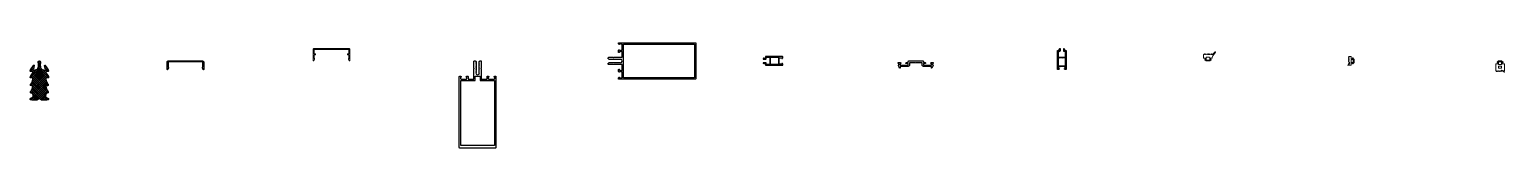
# Model space of a CAD drawing. Header units: metres. Extents: x -14 to 2006, y -120 to 25.
import ezdxf

# ---------------------------------------------------------------- set-up
doc = ezdxf.new("R2010")
doc.units = ezdxf.units.M
doc.layers.add('al', color=7, linetype='Continuous', lineweight=5, plot=False)
doc.layers.add('Уплотнители', color=93, linetype='Continuous', lineweight=0)
doc.layers.add('ФВ-2', color=7, linetype='Continuous')
doc.styles.add('ipe_an', font='isocpeur.ttf')

# ---------------------------------------------------------------- blocks, each defined once
blk = doc.blocks.new('8')
at = {"layer": 'Уплотнители'}
for points in [[(4.6, -0.5), (4.4, -0.4), (4.2, -0.3), (4.1, -0.1), (3.9, 0.6), (3.7, 1.5), (3.7, 2.3), (3.7, 5.7), (5, 7.6), (3.7, 9.5), (3.7, 12.9), (3.7, 13.7), (3.9, 14.6), (4.1, 15.3), (4.2, 15.5), (4.4, 15.6), (4.6, 15.7), (4.8, 15.7), (5, 15.6), (5.1, 15.5), (5.3, 15.4), (5.4, 15.2), (5.7, 14.6), (5.9, 14), (6, 13.7), (6.1, 13.5), (6.3, 13.4), (6.5, 13.2), (6.7, 13.2), (6.9, 13.1), (7.4, 13.1)], [(5.4, 15.2), (5.4, 15.2)], [(5.9, 14), (5.9, 13.9)], [(9.9, 14.8), (9.9, 14.8), (9.9, 14.7), (9.9, 14.5), (9.8, 14.3), (9.7, 14.1), (9.4, 13.8)], [(9.9, 14.7), (9.9, 14.7)], [(10.8, 15.4), (11, 15.4), (11.6, 14.9), (12.3, 14.6), (12.9, 14.2), (13.7, 14), (14.4, 13.7), (15.1, 13.5), (15.3, 13.5)], [(16, 14.7), (16, 14.5), (16.1, 14.3)], [(17, 15.5), (17.1, 15.4), (17.7, 14.9)], [(21.6, 13.5), (22.3, 13.4), (22.5, 13.4)], [(22.8, 14.8), (22.9, 14.6), (23, 14.4)], [(24.1, 15.6), (27.7, 13.2), (27.9, 13.2)], [(27.7, 13.2), (27.7, 13.2)], [(28.5, 15.2), (28.5, 15), (28.5, 14), (28.5, 13.8)], [(28.5, 15), (28.5, 15)], [(28.5, 14), (28.5, 13.9)], [(33.7, 12.8), (33.6, 12.9), (29.7, 15.5)], [(3.7, 3.1), (3.7, 3.1)], [(5.4, 0), (5.7, 0.6), (5.9, 1.2), (6, 1.5), (6.1, 1.7), (6.3, 1.8), (6.5, 2), (6.7, 2), (6.9, 2.1), (7.4, 2.1)], [(9.9, 0.4), (9.9, 0.4), (9.9, 0.5), (9.9, 0.7), (9.8, 0.9), (9.7, 1.1), (9.4, 1.4)], [(9.9, 0.5), (9.9, 0.5)], [(10.8, -0.2), (11, -0.2), (11.6, 0.3), (12.3, 0.6), (12.9, 1), (13.7, 1.2), (14.4, 1.5), (15.1, 1.7)], [(16, 0.7), (16, 0.7), (16, 0.5)], [(17.7, 0.3), (17.1, -0.2), (17, -0.3)], [(22.5, 1.8), (22.3, 1.8), (21.6, 1.7)], [(22.8, 0.4), (22.9, 0.6), (23, 0.8)], [(24.1, -0.4), (27.7, 2), (27.9, 2)], [(28.5, 0), (28.5, 0.2), (28.5, 1.2), (28.5, 1.4)], [(28.5, 1.2), (28.5, 1.2)], [(28.5, 0.2), (28.5, 0.2)], [(29.6, 3.3), (29.6, 3.2)], [(29.7, -0.3), (33.6, 2.3), (33.7, 2.4)], [(29.9, 4.3), (29.9, 4.3)], [(30.2, 5.3), (30.2, 5.3)], [(37.5, 7.4), (37.4, 7.6), (37.5, 7.8)], [(37.4, 7.6), (37.4, 7.6)]]:
    blk.add_lwpolyline(points, dxfattribs=at)
for points in [[(36.7, 8.8), (36.4, 8.9), (36.2, 8.8), (35.5, 8.7, -0.091156), (31.9, 8.9), (31.2, 9.1), (31, 9.2), (30.7, 9.3), (30.5, 9.5), (30.3, 9.7), (30.2, 9.9), (30.1, 10.4), (29.9, 10.9), (29.6, 11.9), (29.6, 12.1), (29.6, 12.2), (29.7, 12.3), (29.8, 12.4), (30, 12.4), (30.8, 12.3), (31.5, 12.2), (32.3, 12), (33, 11.7), (33.2, 11.7), (33.4, 11.7)], [(33.4, 3.5), (33.2, 3.5), (33, 3.5), (32.3, 3.2), (31.5, 3), (30.8, 2.9), (30, 2.8), (29.8, 2.8), (29.7, 2.9), (29.6, 3), (29.6, 3.1), (29.6, 3.3), (29.9, 4.3), (30.1, 4.8), (30.2, 5.3), (30.3, 5.5), (30.5, 5.7), (30.7, 5.9), (31, 6), (31.2, 6.1), (31.9, 6.3, -0.091156), (35.5, 6.5), (36.2, 6.4), (36.4, 6.3), (36.7, 6.4)]]:
    blk.add_lwpolyline(points, format="xyb", dxfattribs=at)
blk.add_arc((15.4, 1), 0.725, 331.9967, 113.1643, dxfattribs=at)
for points in [[(7.4, 13.1), (8.1, 13.1), (8.8, 13.3), (9.4, 13.8)], [(10.8, 15.4), (10.4, 15.7), (9.8, 15.3), (9.9, 14.8)], [(15.3, 13.5), (15.8, 13.4), (16.2, 13.9), (16.1, 14.3)], [(17, 15.5), (16.4, 15.8), (15.9, 15.3), (16, 14.7)], [(17.7, 14.9), (19, 14.1), (20.2, 13.7), (21.6, 13.5)], [(22.5, 13.4), (23, 13.5), (23.2, 14), (23, 14.4)], [(24.1, 15.6), (23.5, 16), (22.6, 15.5), (22.8, 14.8)], [(27.9, 13.2), (28.2, 13.1), (28.5, 13.4), (28.5, 13.8)], [(29.7, 15.5), (29.2, 15.9), (28.6, 15.7), (28.5, 15.2)], [(33.4, 11.7), (33.8, 11.8), (34.1, 12.4), (33.7, 12.8)], [(9.4, 1.4), (8.8, 1.9), (8.1, 2.1), (7.4, 2.1)], [(9.9, 0.4), (9.8, -0.1), (10.4, -0.5), (10.8, -0.2)], [(16, 0.5), (15.9, -0.1), (16.4, -0.6), (17, -0.3)], [(21.6, 1.7), (20.2, 1.5), (18.9, 1), (17.7, 0.3)], [(23, 0.8), (23.2, 1.2), (23, 1.7), (22.5, 1.8)], [(22.8, 0.4), (22.6, -0.3), (23.5, -0.8), (24.1, -0.4)], [(28.5, 1.4), (28.5, 1.8), (28.2, 2.1), (27.9, 2)], [(28.5, 0), (28.6, -0.5), (29.3, -0.7), (29.7, -0.3)], [(33.7, 2.4), (34.1, 2.8), (33.8, 3.4), (33.4, 3.5)], [(37.5, 7.8), (37.5, 8.3), (37.1, 8.8), (36.7, 8.8)], [(36.7, 6.4), (37.1, 6.5), (37.5, 6.9), (37.5, 7.4)], [(4.6, -0.5), (4.9, -0.5), (5.2, -0.4), (5.4, 0)]]:
    blk.add_open_spline(points, degree=3, dxfattribs=at)
blk = doc.blocks.new('Adifoam 530.082')
at = {"lineweight": 5, "true_color": 0x991b1e}
h = blk.add_hatch(dxfattribs=at)
h.set_pattern_fill('NET', color=244, scale=16, angle=135, style=0)
h.set_pattern_definition([(135, (-3470.4375, -11405.6318), (-1.41421356, -1.41421356), []), (225, (-3470.4375, -11405.6318), (1.41421356, -1.41421356), [])])
h.paths.add_polyline_path([(-8.9, -49), (-8.9, -49.2), (-9, -49.6), (-9.2, -49.9), (-9.5, -50.1), (-9.8, -50.4), (-10.2, -50.5), (-11.2, -50.8), (-12.2, -51.2), (-12.5, -51.4), (-12.7, -51.6), (-12.8, -52), (-12.9, -52.3), (-12.9, -52.6), (-12.8, -52.9), (-12.6, -53.2), (-12.4, -53.4), (-11.1, -53.7), (-9.8, -53.9), (-8.5, -54), (-3, -54), (0, -51.9), (0, -49)])
edge = h.paths.add_edge_path()
edge.add_line((-10.6, -39.2), (-11.1, -40.3))
edge.add_line((-11.1, -40.3), (-11.8, -41.3))
edge.add_line((-11.8, -41.3), (-12.4, -42.3))
edge.add_line((-12.4, -42.3), (-12.6, -42.6))
edge.add_spline(control_points=[(-12.6, -42.6), (-12.9, -43.3), (-12.3, -44.2), (-11.5, -44)], knot_values=[0, 0, 0, 0, 1, 1, 1, 1], degree=3, periodic=0)
edge.add_line((-11.5, -44), (-11.4, -44))
edge.add_line((-11.4, -44), (-11.3, -44))
edge.add_line((-11.3, -44), (-11, -44.1))
edge.add_line((-11, -44.1), (-10.6, -44.2))
edge.add_line((-10.6, -44.2), (-10.3, -44.3))
edge.add_line((-10.3, -44.3), (-9.9, -44.8))
edge.add_spline(control_points=[(-9.9, -44.8), (-9.2, -45.7), (-8.8, -47), (-8.8, -48.1)], knot_values=[0, 0, 0, 0, 1, 1, 1, 1], degree=3, periodic=0)
edge.add_line((-8.8, -48.1), (-8.8, -48.8))
edge.add_line((-8.8, -48.8), (-8.9, -49))
edge.add_line((-8.9, -49), (0, -49))
edge.add_line((0, -49), (0, -39.2))
edge.add_line((0, -39.2), (-10.6, -39.2))
edge = h.paths.add_edge_path()
edge.add_line((-5.3, -12.1), (-6.9, -12.6))
edge.add_line((-6.9, -12.6), (-7.2, -12.6))
edge.add_line((-7.2, -12.6), (-7.4, -12.5))
edge.add_line((-7.4, -12.5), (-7.6, -12.4))
edge.add_line((-7.6, -12.4), (-7.7, -12.1))
edge.add_line((-7.7, -12.1), (-7.7, -11.9))
edge.add_line((-7.7, -11.9), (-7.6, -10.7))
edge.add_line((-7.6, -10.7), (-7.3, -9.4))
edge.add_line((-7.3, -9.4), (-7, -8.2))
edge.add_line((-7, -8.2), (-6.6, -7))
edge.add_line((-6.6, -7), (-6.5, -6.8))
edge.add_line((-6.5, -6.8), (-6.6, -6.5))
edge.add_spline(control_points=[(-6.6, -6.5), (-6.7, -5.8), (-7.7, -5.4), (-8.2, -5.9)], knot_values=[0, 0, 0, 0, 1, 1, 1, 1], degree=3, periodic=0)
edge.add_line((-8.2, -5.9), (-8.4, -6.1))
edge.add_line((-8.4, -6.1), (-12.6, -12.4))
edge.add_spline(control_points=[(-12.6, -12.4), (-13.3, -13.1), (-13, -14.1), (-12.1, -14.3)], knot_values=[0, 0, 0, 0, 1, 1, 1, 1], degree=3, periodic=0)
edge.add_line((-12.1, -14.3), (-11.8, -14.3))
edge.add_line((-11.8, -14.3), (-10.2, -14.2))
edge.add_line((-10.2, -14.2), (-9.9, -14.2))
edge.add_spline(control_points=[(-9.9, -14.2), (-9.3, -14.2), (-8.9, -14.8), (-8.9, -15.3)], knot_values=[0, 0, 0, 0, 1, 1, 1, 1], degree=3, periodic=0)
edge.add_line((-8.9, -15.3), (-9, -15.6))
edge.add_line((-9, -15.6), (-12.8, -21.4))
edge.add_spline(control_points=[(-12.8, -21.4), (-13.5, -22.4), (-12.6, -23.7), (-11.5, -23.4)], knot_values=[0, 0, 0, 0, 1, 1, 1, 1], degree=3, periodic=0)
edge.add_line((-11.5, -23.4), (-11.2, -23.3))
edge.add_line((-11.2, -23.3), (-10.9, -23.1))
edge.add_spline(control_points=[(-10.9, -23.1), (-10.3, -22.8), (-9.5, -23.1), (-9.3, -23.9)], knot_values=[0, 0, 0, 0, 1, 1, 1, 1], degree=3, periodic=0)
edge.add_line((-9.3, -23.9), (-9.3, -24.1))
edge.add_line((-9.3, -24.1), (-9.4, -25.3))
edge.add_spline(control_points=[(-9.4, -25.3), (-9.8, -27.6), (-10.5, -29.5), (-11.8, -31.5)], knot_values=[0, 0, 0, 0, 1, 1, 1, 1], degree=3, periodic=0)
edge.add_line((-11.8, -31.5), (-12.4, -32.5))
edge.add_line((-12.4, -32.5), (-12.6, -32.7))
edge.add_spline(control_points=[(-12.6, -32.7), (-13.1, -33.6), (-12.4, -34.5), (-11.4, -34.3)], knot_values=[0, 0, 0, 0, 1, 1, 1, 1], degree=3, periodic=0)
edge.add_line((-11.4, -34.3), (-11.1, -34.2))
edge.add_line((-11.1, -34.2), (-10.8, -34.1))
edge.add_spline(control_points=[(-10.8, -34.1), (-10, -33.9), (-9.3, -34.7), (-9.4, -35.4)], knot_values=[0, 0, 0, 0, 1, 1, 1, 1], degree=3, periodic=0)
edge.add_line((-9.4, -35.4), (-9.5, -35.7))
edge.add_line((-9.5, -35.7), (-9.8, -36.9))
edge.add_line((-9.8, -36.9), (-10.2, -38))
edge.add_line((-10.2, -38), (-10.6, -39.2))
edge.add_line((-10.6, -39.2), (10.6, -39.2))
edge.add_line((10.6, -39.2), (10.2, -38))
edge.add_line((10.2, -38), (9.8, -36.9))
edge.add_line((9.8, -36.9), (9.5, -35.7))
edge.add_arc((10.5, -35.3), 1.16, 61.9967, 203.1643, ccw=False)
edge.add_line((11.1, -34.2), (11.4, -34.3))
edge.add_spline(control_points=[(11.4, -34.3), (12.4, -34.5), (13.1, -33.6), (12.6, -32.7)], knot_values=[0, 0, 0, 0, 1, 1, 1, 1], degree=3, periodic=0)
edge.add_line((12.6, -32.7), (12.4, -32.5))
edge.add_line((12.4, -32.5), (11.8, -31.5))
edge.add_spline(control_points=[(11.8, -31.5), (10.5, -29.7), (9.8, -27.5), (9.4, -25.3)], knot_values=[0, 0, 0, 0, 1, 1, 1, 1], degree=3, periodic=0)
edge.add_line((9.4, -25.3), (9.3, -24.1))
edge.add_line((9.3, -24.1), (9.3, -23.9))
edge.add_spline(control_points=[(9.3, -23.9), (9.5, -23.1), (10.3, -22.8), (10.9, -23.1)], knot_values=[0, 0, 0, 0, 1, 1, 1, 1], degree=3, periodic=0)
edge.add_line((10.9, -23.1), (11.2, -23.3))
edge.add_line((11.2, -23.3), (11.5, -23.4))
edge.add_spline(control_points=[(11.5, -23.4), (12.6, -23.7), (13.5, -22.4), (12.8, -21.4)], knot_values=[0, 0, 0, 0, 1, 1, 1, 1], degree=3, periodic=0)
edge.add_line((12.8, -21.4), (9, -15.6))
edge.add_line((9, -15.6), (8.9, -15.3))
edge.add_spline(control_points=[(8.9, -15.3), (8.9, -14.8), (9.3, -14.2), (9.9, -14.2)], knot_values=[0, 0, 0, 0, 1, 1, 1, 1], degree=3, periodic=0)
edge.add_line((9.9, -14.2), (10.2, -14.2))
edge.add_line((10.2, -14.2), (11.8, -14.3))
edge.add_line((11.8, -14.3), (12.1, -14.3))
edge.add_spline(control_points=[(12.1, -14.3), (13, -14.1), (13.3, -13), (12.6, -12.4)], knot_values=[0, 0, 0, 0, 1, 1, 1, 1], degree=3, periodic=0)
edge.add_line((12.6, -12.4), (8.4, -6.1))
edge.add_line((8.4, -6.1), (8.2, -5.9))
edge.add_spline(control_points=[(8.2, -5.9), (7.7, -5.4), (6.7, -5.8), (6.6, -6.5)], knot_values=[0, 0, 0, 0, 1, 1, 1, 1], degree=3, periodic=0)
edge.add_line((6.6, -6.5), (6.5, -6.8))
edge.add_line((6.5, -6.8), (6.6, -7))
edge.add_line((6.6, -7), (7, -8.2))
edge.add_line((7, -8.2), (7.3, -9.4))
edge.add_line((7.3, -9.4), (7.6, -10.7))
edge.add_line((7.6, -10.7), (7.7, -11.9))
edge.add_line((7.7, -11.9), (7.7, -12.1))
edge.add_line((7.7, -12.1), (7.6, -12.4))
edge.add_line((7.6, -12.4), (7.4, -12.5))
edge.add_line((7.4, -12.5), (7.2, -12.6))
edge.add_line((7.2, -12.6), (6.9, -12.6))
edge.add_line((6.9, -12.6), (5.3, -12.1))
edge.add_line((5.3, -12.1), (4.5, -11.8))
edge.add_line((4.5, -11.8), (3.7, -11.6))
edge.add_line((3.7, -11.6), (3.3, -11.3))
edge.add_line((3.3, -11.3), (3, -11.1))
edge.add_line((3, -11.1), (2.8, -10.7))
edge.add_line((2.8, -10.7), (2.5, -10.4))
edge.add_line((2.5, -10.4), (2.4, -10))
edge.add_line((2.4, -10), (2.1, -8.9))
edge.add_arc((17.6, -5.2), 15.9, 172.6187, 193.4524, ccw=False)
edge.add_line((1.8, -3.1), (2, -2))
edge.add_line((2, -2), (2, -1.6))
edge.add_line((2, -1.6), (2, -1.2))
edge.add_spline(control_points=[(2, -1.2), (1.8, -0.5), (1.2, 0), (0.4, 0)], knot_values=[0, 0, 0, 0, 1, 1, 1, 1], degree=3, periodic=0)
edge.add_line((0.4, 0), (0, 0))
edge.add_line((0, 0), (-0.4, 0))
edge.add_spline(control_points=[(-0.4, 0), (-1.1, 0.1), (-1.9, -0.5), (-2, -1.2)], knot_values=[0, 0, 0, 0, 1, 1, 1, 1], degree=3, periodic=0)
edge.add_line((-2, -1.2), (-2, -1.6))
edge.add_line((-2, -1.6), (-2, -2))
edge.add_line((-2, -2), (-1.8, -3.1))
edge.add_arc((-17.6, -5.2), 15.9, 346.5476, 367.3813, ccw=False)
edge.add_line((-2.1, -8.9), (-2.4, -10))
edge.add_line((-2.4, -10), (-2.5, -10.4))
edge.add_line((-2.5, -10.4), (-2.8, -10.7))
edge.add_line((-2.8, -10.7), (-3, -11.1))
edge.add_line((-3, -11.1), (-3.3, -11.3))
edge.add_line((-3.3, -11.3), (-3.7, -11.6))
edge.add_line((-3.7, -11.6), (-4.5, -11.8))
edge.add_line((-4.5, -11.8), (-5.3, -12.1))
edge = h.paths.add_edge_path()
edge.add_line((0, -39.2), (0, -49))
edge.add_line((0, -49), (8.9, -49))
edge.add_line((8.9, -49), (8.8, -48.8))
edge.add_line((8.8, -48.8), (8.8, -48.1))
edge.add_spline(control_points=[(8.8, -48.1), (8.8, -47), (9.2, -45.7), (9.9, -44.8)], knot_values=[0, 0, 0, 0, 1, 1, 1, 1], degree=3, periodic=0)
edge.add_line((9.9, -44.8), (10.3, -44.3))
edge.add_line((10.3, -44.3), (10.6, -44.2))
edge.add_line((10.6, -44.2), (11, -44.1))
edge.add_line((11, -44.1), (11.3, -44))
edge.add_line((11.3, -44), (11.4, -44))
edge.add_line((11.4, -44), (11.5, -44))
edge.add_spline(control_points=[(11.5, -44), (12.3, -44.1), (12.9, -43.3), (12.6, -42.6)], knot_values=[0, 0, 0, 0, 1, 1, 1, 1], degree=3, periodic=0)
edge.add_line((12.6, -42.6), (12.4, -42.3))
edge.add_line((12.4, -42.3), (11.8, -41.3))
edge.add_line((11.8, -41.3), (11.1, -40.3))
edge.add_line((11.1, -40.3), (10.6, -39.2))
edge.add_line((10.6, -39.2), (0, -39.2))
edge = h.paths.add_edge_path()
edge.add_line((0, -49), (0, -51.9))
edge.add_line((0, -51.9), (3, -54))
edge.add_line((3, -54), (3, -54))
edge.add_line((3, -54), (8.5, -54))
edge.add_line((8.5, -54), (9.8, -53.9))
edge.add_line((9.8, -53.9), (11.1, -53.7))
edge.add_line((11.1, -53.7), (12.4, -53.4))
edge.add_line((12.4, -53.4), (12.6, -53.2))
edge.add_line((12.6, -53.2), (12.8, -52.9))
edge.add_line((12.8, -52.9), (12.9, -52.6))
edge.add_spline(control_points=[(12.9, -52.6), (13, -52), (12.7, -51.5), (12.2, -51.2)], knot_values=[0, 0, 0, 0, 1, 1, 1, 1], degree=3, periodic=0)
edge.add_line((12.2, -51.2), (11.2, -50.8))
edge.add_line((11.2, -50.8), (10.2, -50.5))
edge.add_line((10.2, -50.5), (9.8, -50.4))
edge.add_line((9.8, -50.4), (9.5, -50.1))
edge.add_line((9.5, -50.1), (9.2, -49.9))
edge.add_line((9.2, -49.9), (9, -49.6))
edge.add_line((9, -49.6), (8.9, -49.2))
edge.add_line((8.9, -49.2), (8.9, -49))
edge.add_line((8.9, -49), (0, -49))
at = {"xscale": 1.6, "yscale": 1.6, "zscale": 1.6, "rotation": 90}
blk.add_blockref('8', (12.2, -59.9), dxfattribs=at)
blk = doc.blocks.new('КП45309')
blk.add_lwpolyline([(-23.5, 0), (23.5, 0, -0.414214), (25, -1.5), (25, -11.6, -0.802585), (24.2, -11.8), (23.2, -9.5, -0.401559), (23.5, -8.6, 0.279739), (23.8, -8), (23.8, -1.2), (-23.8, -1.2), (-23.8, -8, 0.279739), (-23.5, -8.6, -0.401559), (-23.2, -9.5), (-24.2, -11.8, -0.802585), (-25, -11.6), (-25, -1.5, -0.414214)], format="xyb", close=True)
at = {"style": 'ipe_an', "flags": 3}
for tag, p in [('ТИП', (0, -2.5)), ('ВЕС', (0.7, -6.6))]:
    blk.add_attdef(tag, p, '', height=2.5, dxfattribs=at)
blk = doc.blocks.new('КП45310')
at = {"layer": 'al', "color": 40, "true_color": 0xf8d731}
blk.add_lwpolyline([(23.8, 8.5), (23.8, 4, -0.279739), (23.5, 3.4, 0.401559), (23.2, 2.5), (24.2, 0.2, 0.802585), (25, 0.4), (25, 15.5, 0.414214), (23.5, 17), (-23.5, 17, 0.414214), (-25, 15.5), (-25, 0.4, 0.802585), (-24.2, 0.2), (-23.2, 2.5, 0.401559), (-23.5, 3.4, -0.279739), (-23.8, 4), (-23.8, 8.5), (-22.3, 8.5, 0.414214), (-22, 8.8), (-22, 9.7, 0.414214), (-22.3, 10), (-23.8, 10), (-23.8, 15.5, -0.414214), (-23.5, 15.8), (23.5, 15.8, -0.414214), (23.8, 15.5), (23.8, 10), (22.3, 10, 0.414214), (22, 9.7), (22, 8.8, 0.414214), (22.3, 8.5)], format="xyb", close=True, dxfattribs=at)
at = {"style": 'ipe_an', "flags": 3}
for tag, p in [('ТИП', (0, 12.8)), ('ВЕС', (0.3, 8.5))]:
    blk.add_attdef(tag, p, '', height=2.5, dxfattribs=at)
blk = doc.blocks.new('КП45548')
blk.add_lwpolyline([(-25, -21.5, -0.414214), (-24.5, -21), (-23.6, -21, -0.116434), (-23.4, -21), (-22.7, -21.4, -0.284079), (-22.5, -21.7), (-22.5, -22.2, -0.414214), (-22.8, -22.5), (-23.5, -22.5), (-23.5, -24), (-23.1, -24.4, -0.198912), (-23, -24.6), (-23, -25), (-19.4, -25, -0.284079), (-19.2, -25.2), (-19, -25.5), (-18.8, -25.2, -0.284079), (-18.6, -25), (-15, -25), (-15, -24.6, -0.198912), (-14.9, -24.4), (-14.5, -24), (-14.5, -22.5), (-15.2, -22.5, -0.414214), (-15.5, -22.2), (-15.5, -21.7, -0.284079), (-15.3, -21.4), (-14.6, -21, -0.116434), (-14.4, -21), (-13.5, -21, -0.414214), (-13, -21.5), (-13, -25), (-5, -25), (-5, -11.1, -0.198912), (-4.9, -10.9), (-4.5, -10.5), (-4.9, -10.1, -0.198912), (-5, -9.9), (-5, -0.5, -0.414214), (-4.5, 0), (-3.1, 0, -0.198912), (-2.9, -0.1), (-2.1, -0.9, -0.198912), (-2, -1.1), (-2, -1.5, -0.284079), (-2.2, -1.7), (-2.5, -1.9), (-2.2, -2.1, -0.284079), (-2, -2.3), (-2, -3.3, -0.284079), (-2.2, -3.5), (-2.5, -3.7), (-2.2, -3.9, -0.284079), (-2, -4.1), (-2, -5.1, -0.284079), (-2.2, -5.3), (-2.5, -5.5), (-2.2, -5.7, -0.284079), (-2, -5.9), (-2, -6.9, -0.284079), (-2.2, -7.1), (-2.5, -7.3), (-2.2, -7.5, -0.284079), (-2, -7.7), (-2, -8.7, -0.284079), (-2.2, -8.9), (-2.5, -9.1), (-2.2, -9.3, -0.284079), (-2, -9.5), (-2, -10.5, -0.284079), (-2.2, -10.7), (-2.5, -10.9), (-2.2, -11.1, -0.284079), (-2, -11.3), (-2, -12.3, -0.284079), (-2.2, -12.5), (-2.5, -12.7), (-2.2, -12.9, -0.284079), (-2, -13.1), (-2, -14.1, -0.284079), (-2.2, -14.3), (-2.5, -14.5), (-2.2, -14.7, -0.284079), (-2, -14.9), (-2, -15.9, -0.284079), (-2.2, -16.1), (-2.5, -16.3), (-2, -18), (0, -19), (2, -18), (2, -17.6, -0.284079), (2.2, -17.4), (2.5, -17.2), (2.2, -17, -0.284079), (2, -16.8), (2, -15.8, -0.284079), (2.2, -15.6), (2.5, -15.4), (2.2, -15.2, -0.284079), (2, -15), (2, -14, -0.284079), (2.2, -13.8), (2.5, -13.6), (2.2, -13.4, -0.284079), (2, -13.2), (2, -12.2, -0.284079), (2.2, -12), (2.5, -11.8), (2.2, -11.6, -0.284079), (2, -11.4), (2, -10.4, -0.284079), (2.2, -10.2), (2.5, -10), (2.2, -9.8, -0.284079), (2, -9.6), (2, -8.6, -0.284079), (2.2, -8.4), (2.5, -8.2), (2.2, -8, -0.284079), (2, -7.8), (2, -6.8, -0.284079), (2.2, -6.6), (2.5, -6.4), (2.2, -6.2, -0.284079), (2, -6), (2, -5, -0.284079), (2.2, -4.8), (2.5, -4.6), (2.2, -4.4, -0.284079), (2, -4.2), (2, -3.2, -0.284079), (2.2, -3), (2.5, -2.8), (2.2, -2.6, -0.284079), (2, -2.4), (2, -1.1, -0.198912), (2.1, -0.9), (2.9, -0.1, -0.198912), (3.1, 0), (4.5, 0, -0.414214), (5, -0.5), (5, -9.9, -0.198912), (4.9, -10.1), (4.5, -10.5), (4.9, -10.9, -0.198912), (5, -11.1), (5, -25), (13, -25), (13, -21.5, -0.414214), (13.5, -21), (14.4, -21, -0.116434), (14.6, -21), (15.3, -21.4, -0.284079), (15.5, -21.7), (15.5, -22.2, -0.414214), (15.2, -22.5), (14.5, -22.5), (14.5, -24), (14.9, -24.4, -0.198912), (15, -24.6), (15, -25), (18.6, -25, -0.284079), (18.8, -25.2), (19, -25.5), (19.2, -25.2, -0.284079), (19.4, -25), (23, -25), (23, -24.6, -0.198912), (23.1, -24.4), (23.5, -24), (23.5, -22.5), (22.8, -22.5, -0.414214), (22.5, -22.2), (22.5, -21.7, -0.284079), (22.7, -21.4), (23.4, -21, -0.116434), (23.6, -21), (24.5, -21, -0.414214), (25, -21.5), (25, -119, -0.414214), (24, -120), (-24, -120, -0.414214), (-25, -119)], format="xyb", close=True)
blk.add_lwpolyline([(-3.5, -27), (-3.5, -21), (3.5, -21), (3.5, -27), (23, -27), (23, -116), (-23, -116), (-23, -27)], close=True)
at = {"style": 'ipe_an'}
for tag, p, flags in [('ТИП', (-16.1, -37), 3), ('ЗАКЛАДНАЯ_ВЕРХ', (-15.9, -52.2), 7), ('ВЕС', (-15.4, -45.7), 3), ('ЗАКЛАДНАЯ_НИЗ', (-15.2, -59.4), 7)]:
    blk.add_attdef(tag, p, '', height=2.5, dxfattribs=dict(at, flags=flags))
blk = doc.blocks.new('КП45550')
blk.add_lwpolyline([(-14.6, 5, -0.198912), (-14.4, 4.9), (-14, 4.5), (-13.6, 4.9, -0.198912), (-13.4, 5), (-2, 5), (-2, 13), (-5.5, 13), (-5.5, 12, -0.414214), (-6, 11.5), (-6.5, 11.5, -0.414214), (-7, 12), (-7, 14.4, -0.116434), (-7, 14.6), (-6.6, 15.3, -0.284079), (-6.3, 15.5), (-5.8, 15.5, -0.414214), (-5.5, 15.2), (-5.5, 14.5), (-4, 14.5), (-3.6, 14.9, -0.198912), (-3.4, 15), (-2, 15), (-2, 18.6, -0.284079), (-1.8, 18.8), (-1.5, 19), (-1.8, 19.2, -0.284079), (-2, 19.4), (-2, 23), (-3.4, 23, -0.198912), (-3.6, 23.1), (-4, 23.5), (-5.5, 23.5), (-5.5, 22.8, -0.414214), (-5.8, 22.5), (-6.3, 22.5, -0.284079), (-6.6, 22.7), (-7, 23.4, -0.116434), (-7, 23.6), (-7, 24.5, -0.414214), (-6.5, 25), (98, 25, -0.414214), (99, 24), (99, -24, -0.414214), (98, -25), (-6.5, -25, -0.414214), (-7, -24.5), (-7, -23.6, -0.116434), (-7, -23.4), (-6.6, -22.7, -0.284079), (-6.3, -22.5), (-5.8, -22.5, -0.414214), (-5.5, -22.8), (-5.5, -23.5), (-4, -23.5), (-3.6, -23.1, -0.198912), (-3.4, -23), (-2, -23), (-2, -19.4, -0.284079), (-1.8, -19.2), (-1.5, -19), (-1.8, -18.8, -0.284079), (-2, -18.6), (-2, -15), (-3.4, -15, -0.198912), (-3.6, -14.9), (-4, -14.5), (-5.5, -14.5), (-5.5, -15.2, -0.414214), (-5.8, -15.5), (-6.3, -15.5, -0.284079), (-6.6, -15.3), (-7, -14.6, -0.116434), (-7, -14.4), (-7, -12, -0.414214), (-6.5, -11.5), (-6, -11.5, -0.414214), (-5.5, -12), (-5.5, -13), (-2, -13), (-2, -5), (-13.4, -5, -0.198912), (-13.6, -4.9), (-14, -4.5), (-14.4, -4.9, -0.198912), (-14.6, -5), (-20.5, -5, -0.414214), (-21, -4.5), (-21, -3.1, -0.198912), (-20.9, -2.9), (-20.1, -2.1, -0.198912), (-19.9, -2), (-19.5, -2, -0.284079), (-19.3, -2.2), (-19.1, -2.5), (-18.9, -2.2, -0.284079), (-18.7, -2), (-17.7, -2, -0.284079), (-17.5, -2.2), (-17.3, -2.5), (-17.1, -2.2, -0.284079), (-16.9, -2), (-15.9, -2, -0.284079), (-15.7, -2.2), (-15.5, -2.5), (-15.3, -2.2, -0.284079), (-15.1, -2), (-14.1, -2, -0.284079), (-13.9, -2.2), (-13.7, -2.5), (-13.5, -2.2, -0.284079), (-13.3, -2), (-12.3, -2, -0.284079), (-12.1, -2.2), (-11.9, -2.5), (-11.7, -2.2, -0.284079), (-11.5, -2), (-10.5, -2, -0.284079), (-10.3, -2.2), (-10.1, -2.5), (-9.9, -2.2, -0.284079), (-9.7, -2), (-8.7, -2, -0.284079), (-8.5, -2.2), (-8.3, -2.5), (-8.1, -2.2, -0.284079), (-7.9, -2), (-6.9, -2, -0.284079), (-6.7, -2.2), (-6.5, -2.5), (-6.3, -2.2, -0.284079), (-6.1, -2), (-5.1, -2, -0.284079), (-4.9, -2.2), (-4.7, -2.5), (-3, -2), (-2, 0), (-3, 2), (-3.4, 2, -0.284079), (-3.6, 2.2), (-3.8, 2.5), (-4, 2.2, -0.284079), (-4.2, 2), (-5.2, 2, -0.284079), (-5.4, 2.2), (-5.6, 2.5), (-5.8, 2.2, -0.284079), (-6, 2), (-7, 2, -0.284079), (-7.2, 2.2), (-7.4, 2.5), (-7.6, 2.2, -0.284079), (-7.8, 2), (-8.8, 2, -0.284079), (-9, 2.2), (-9.2, 2.5), (-9.4, 2.2, -0.284079), (-9.6, 2), (-10.6, 2, -0.284079), (-10.8, 2.2), (-11, 2.5), (-11.2, 2.2, -0.284079), (-11.4, 2), (-12.4, 2, -0.284079), (-12.6, 2.2), (-12.8, 2.5), (-13, 2.2, -0.284079), (-13.2, 2), (-14.2, 2, -0.284079), (-14.4, 2.2), (-14.6, 2.5), (-14.8, 2.2, -0.284079), (-15, 2), (-16, 2, -0.284079), (-16.2, 2.2), (-16.4, 2.5), (-16.6, 2.2, -0.284079), (-16.8, 2), (-17.8, 2, -0.284079), (-18, 2.2), (-18.2, 2.5), (-18.4, 2.2, -0.284079), (-18.6, 2), (-19.9, 2, -0.198912), (-20.1, 2.1), (-20.9, 2.9, -0.198912), (-21, 3.1), (-21, 4.5, -0.414214), (-20.5, 5)], format="xyb", close=True)
blk.add_lwpolyline([(0, -23), (0, 23), (97, 23), (97, -23)], close=True)
at = {"style": 'ipe_an'}
for tag, p, flags in [('ЗАКЛАДНАЯ', (13.9, 2.2), 15), ('ТИП', (26, 8.3), 15), ('ЗАКЛАДНАЯ_УГОЛ', (12.2, -5.3), 15), ('ВЕС', (27.9, -10.3), 3)]:
    blk.add_attdef(tag, p, '', height=2.5, dxfattribs=dict(at, flags=flags))
blk = doc.blocks.new('КПС 263')
blk.add_lwpolyline([(-6, 5.1, 0.414214), (-5.7, 4.8), (-5.7, 3.5), (-7.4, 3.5, -0.198912), (-7.8, 3.6), (-7.8, 3.7, 0.414214), (-8.3, 3.7), (-8.9, 3.1, 0.668179), (-8.7, 2.5), (-5.7, 2.5, 0.414214), (-4.7, 3.5), (-4.7, 5), (0, 5), (0, -5), (-4.7, -5), (-4.7, -3.5, 0.414214), (-5.7, -2.5), (-8.7, -2.5, 0.668179), (-8.9, -3.1), (-8.3, -3.7, 0.414214), (-7.8, -3.7), (-7.8, -3.6, -0.198912), (-7.4, -3.5), (-5.7, -3.5), (-5.7, -4.8, 0.414214), (-6, -5.1), (-6, -5.7, 0.414214), (-5.7, -6), (17.5, -6, 0.414214), (18, -5.5), (18, -4.6, 0.116434), (18, -4.4), (17.6, -3.7, 0.284079), (17.3, -3.5), (16.8, -3.5, 0.414214), (16.5, -3.8), (16.5, -4.5), (13, -4.5), (13, -0.4, 0.284079), (12.8, -0.2), (12.5, 0), (12.8, 0.2, 0.284079), (13, 0.4), (13, 4.5), (16.5, 4.5), (16.5, 3.8, 0.414214), (16.8, 3.5), (17.3, 3.5, 0.284079), (17.6, 3.7), (18, 4.4, 0.116434), (18, 4.6), (18, 5.5, 0.414214), (17.5, 6), (-5.7, 6, 0.414214), (-6, 5.7)], format="xyb", close=True)
blk.add_lwpolyline([(1, 5), (12, 5), (12, -5), (1, -5)], close=True)
blk = doc.blocks.new('КПС 758')
blk.add_lwpolyline([(-23.8, -6.2, -0.414214), (-23.6, -5.8), (-22.9, -5.5, 0.414214), (-22.7, -5.1), (-24, -2.4, -0.548619), (-23.7, -2), (-21.6, -2, -0.116434), (-21.4, -2), (-20.7, -2.4, -0.284079), (-20.5, -2.7), (-20.5, -3.2, -0.414214), (-20.8, -3.5), (-21.5, -3.5), (-21.5, -6), (-10.5, -6), (-10.5, -3.5), (-13.2, -3.5, -0.414214), (-13.5, -3.2), (-13.5, -2.7, -0.284079), (-13.3, -2.4), (-12.6, -2, -0.116434), (-12.4, -2), (-10.5, -2), (-10.5, -1, -0.414214), (-9.5, 0), (9.5, 0, -0.414214), (10.5, -1), (10.5, -2), (12.4, -2, -0.116434), (12.6, -2), (13.3, -2.4, -0.284079), (13.5, -2.7), (13.5, -3.2, -0.414214), (13.2, -3.5), (10.5, -3.5), (10.5, -6), (21.5, -6), (21.5, -3.5), (20.8, -3.5, -0.414214), (20.5, -3.2), (20.5, -2.7, -0.284079), (20.7, -2.4), (21.4, -2, -0.116434), (21.6, -2), (23.7, -2, -0.548619), (24, -2.4), (22.7, -5.1, 0.414214), (22.9, -5.5), (23.6, -5.8, -0.414214), (23.8, -6.2), (22.1, -9.8, -0.291473), (21.8, -10), (21.8, -10, -0.414214), (21.5, -9.7), (21.5, -7.5), (10.5, -7.5, -0.414214), (8.5, -5.5), (8.5, -2.5), (0.6, -2.5, -0.198912), (0.4, -2.4), (0, -2), (-0.4, -2.4, -0.198912), (-0.6, -2.5), (-8.5, -2.5), (-8.5, -5.5, -0.414214), (-10.5, -7.5), (-21.5, -7.5), (-21.5, -9.7, -0.414214), (-21.8, -10), (-21.8, -10, -0.291473), (-22.1, -9.8)], format="xyb", close=True)
at = {"style": 'ipe_an', "flags": 3}
for tag, p in [('ТИП', (-8.3, 6.6)), ('ВЕС', (-8, 2.3))]:
    blk.add_attdef(tag, p, '', height=2.5, dxfattribs=at)
blk = doc.blocks.new('Т50-07')
at = {"layer": 'ФВ-2', "true_color": 0xf26722}
h = blk.add_hatch(dxfattribs=at)
h.set_pattern_fill('ANSI37', color=30)
h.paths.add_polyline_path([(6, 13.9, 0.414214), (5.7, 14.2), (5.1, 14.2, 0.414214), (4.8, 13.9), (3.5, 13.9), (3.5, 15.8), (3.7, 16, 0.414214), (3.7, 16.4), (3, 17.1, 0.668179), (2.5, 16.9), (2.5, 13.9, 0.414214), (3.5, 12.9), (5, 12.9), (5, 5.4), (-5, 5.4), (-5, 12.9), (-3.5, 12.9, 0.414214), (-2.5, 13.9), (-2.5, 16.9, 0.668179), (-3, 17.1), (-3.7, 16.4, 0.414214), (-3.7, 16), (-3.5, 15.8), (-3.5, 13.9), (-4.8, 13.9, 0.414214), (-5.1, 14.2), (-5.7, 14.2, 0.414214), (-6, 13.9), (-6, -11.3, 0.414214), (-5.5, -11.8), (-4.6, -11.8, 0.116434), (-4.4, -11.8), (-3.7, -11.4, 0.284079), (-3.5, -11.1), (-3.5, -10.6, 0.414214), (-3.8, -10.3), (-4.5, -10.3), (-4.5, -8.8), (-4.1, -8.4, 0.198912), (-4, -8.2), (-4, -7.8), (-0.6, -7.8, 0.198912), (-0.4, -7.7), (0, -7.3), (0.4, -7.7, 0.198912), (0.6, -7.8), (4, -7.8), (4, -8.2, 0.198912), (4.1, -8.4), (4.5, -8.8), (4.5, -10.3), (3.8, -10.3, 0.414214), (3.5, -10.6), (3.5, -11.1, 0.284079), (3.7, -11.4), (4.4, -11.8, 0.116434), (4.6, -11.8), (5.5, -11.8, 0.414214), (6, -11.3)])
h.paths.add_polyline_path([(5, 4.2), (5, -6.6), (-5, -6.6), (-5, 4.2)], flags=16)
blk.add_lwpolyline([(5, 5.4), (5, 12.9), (3.5, 12.9, -0.414214), (2.5, 13.9), (2.5, 16.9, -0.668179), (3, 17.1), (3.7, 16.4, -0.414214), (3.7, 16), (3.5, 15.8), (3.5, 13.9), (4.8, 13.9, -0.414214), (5.1, 14.2), (5.7, 14.2, -0.414214), (6, 13.9), (6, -11.3, -0.414214), (5.5, -11.8), (4.6, -11.8, -0.116434), (4.4, -11.8), (3.7, -11.4, -0.284079), (3.5, -11.1), (3.5, -10.6, -0.414214), (3.8, -10.3), (4.5, -10.3), (4.5, -8.8), (4.1, -8.4, -0.198912), (4, -8.2), (4, -7.8), (0.6, -7.8, -0.198912), (0.4, -7.7), (0, -7.3), (-0.4, -7.7, -0.198912), (-0.6, -7.8), (-4, -7.8), (-4, -8.2, -0.198912), (-4.1, -8.4), (-4.5, -8.8), (-4.5, -10.3), (-3.8, -10.3, -0.414214), (-3.5, -10.6), (-3.5, -11.1, -0.284079), (-3.7, -11.4), (-4.4, -11.8, -0.116434), (-4.6, -11.8), (-5.5, -11.8, -0.414214), (-6, -11.3), (-6, 13.9, -0.414214), (-5.7, 14.2), (-5.1, 14.2, -0.414214), (-4.8, 13.9), (-3.5, 13.9), (-3.5, 15.8), (-3.7, 16, -0.414214), (-3.7, 16.4), (-3, 17.1, -0.668179), (-2.5, 16.9), (-2.5, 13.9, -0.414214), (-3.5, 12.9), (-5, 12.9), (-5, 5.4)], format="xyb", close=True)
blk.add_lwpolyline([(5, 4.2), (-5, 4.2), (-5, -6.6), (5, -6.6)], close=True)
blk = doc.blocks.new('ТПУ-007ММ')
at = {"layer": 'Уплотнители'}
for points in [[(-3.8, 2, 0.414214), (-3.6, 2.2), (-3.6, 3.8, 0.414214), (-3.8, 4), (-6, 4), (-6, 8.6, -0.198912), (-5.9, 8.8), (-5.2, 9.5, -0.414214), (-4.8, 9.5), (-4.2, 8.9, 0.414214), (-3.8, 8.9), (-3.2, 9.5, -0.414214), (-2.8, 9.5), (-2.2, 8.9, 0.414214), (-1.8, 8.9), (-1.2, 9.5, -0.414214), (-0.8, 9.5), (-0.2, 8.9, 0.414214), (0.2, 8.9), (0.8, 9.5, -0.414214), (1.2, 9.5), (1.8, 8.9, 0.414214), (2.2, 8.9), (2.8, 9.5, -0.414214), (3.2, 9.5), (3.8, 8.9, 0.414214), (4.2, 8.9), (4.8, 9.5, -0.414214), (5.2, 9.5), (5.8, 8.9, 0.414214), (6.2, 8.9), (9.8, 12.4, -0.414214), (10.2, 12.4), (10.4, 12.2, -0.292538), (10.4, 11.9), (6.8, 7.1, 0.161788), (6, 4.7), (6, 4), (3.8, 4, 0.414214), (3.6, 3.8), (3.6, 2.2, 0.414214), (3.8, 2), (4.1, 2, -0.668587), (4.3, 1.6), (2.6, 0.1, -0.198619), (2.4, 0), (-2.4, 0, -0.198619), (-2.6, 0.1), (-4.3, 1.6, -0.668587), (-4.1, 2)], [(2.1, 1), (-2.1, 1, -0.414214), (-2.6, 1.5), (-2.6, 4.5, -0.414214), (-2.1, 5), (2.1, 5, -0.414214), (2.6, 4.5), (2.6, 1.5, -0.414214)]]:
    blk.add_lwpolyline(points, format="xyb", close=True, dxfattribs=at)
at = {"style": 'ipe_an', "flags": 1}
blk.add_attdef('ТИП', (2.6, 3), '', height=2.5, dxfattribs=at)
blk = doc.blocks.new('ТПУ-6001')
at = {"layer": 'Уплотнители'}
for points in [[(-5.7, -2.4), (-6.6, -4, 0.124913), (-6.6, -4.2), (-6.6, -5.7, 0.414214), (-6.4, -6), (-4, -6), (-4, -3.2, -0.414214), (-3.8, -3), (-2.3, -3, -0.414214), (-2, -3.2), (-2, -3.9, 0.668587), (-1.6, -4.1), (-0.1, -2.6, 0.198619), (0, -2.4), (0, 2.4, 0.198619), (-0.1, 2.6), (-1.6, 4.1, 0.668587), (-2, 3.9), (-2, 3.2, -0.414214), (-2.3, 3), (-3.8, 3, -0.414214), (-4, 3.2), (-4, 6), (-6.5, 6, 0.198912), (-6.7, 5.9), (-7.4, 5.2, 0.414214), (-7.4, 4.8), (-6.8, 4.2, -0.414214), (-6.8, 3.8), (-7.4, 3.2, 0.414214), (-7.4, 2.8), (-6.8, 2.2, -0.414214), (-6.8, 1.8), (-7.4, 1.2, 0.414214), (-7.4, 0.8), (-6.8, 0.2, -0.414214), (-6.8, -0.2), (-7.4, -0.8, 0.414214), (-7.4, -1.2), (-6.7, -1.9, -0.332076), (-6.7, -2.2), (-8.6, -5.6, 1), (-8.1, -5.9), (-6.1, -2.1, -1)], [(-1, -1.8), (-1, 1.8, 0.414214), (-1.2, 2), (-3.8, 2, 0.414214), (-4, 1.8), (-4, -1.8, 0.414214), (-3.8, -2), (-1.2, -2, 0.414214)]]:
    blk.add_lwpolyline(points, format="xyb", close=True, dxfattribs=at)
at = {"style": 'ipe_an', "flags": 1}
blk.add_attdef('ТИП', (-2.5, 2), '', height=2.5, dxfattribs=at)
blk = doc.blocks.new('ТПУ-6002')
at = {"layer": 'Уплотнители'}
for points in [[(2.4, -12.7), (4, -13.6, 0.124913), (4.2, -13.6), (5.8, -13.6, 0.414214), (6, -13.4), (6, -4), (3.3, -4, -0.414214), (3, -3.8), (3, -2.2, -0.414214), (3.3, -2), (3.9, -2, 0.668587), (4.1, -1.6), (2.6, -0.1, 0.198619), (2.4, 0), (-2.4, 0, 0.198619), (-2.6, -0.1), (-4.1, -1.6, 0.668587), (-3.9, -2), (-3.3, -2, -0.414214), (-3, -2.2), (-3, -3.8, -0.414214), (-3.3, -4), (-6, -4), (-6, -13.5, 0.198912), (-5.9, -13.7), (-5.2, -14.4, 0.414214), (-4.8, -14.4), (-4.2, -13.8, -0.414214), (-3.8, -13.8), (-3.2, -14.4, 0.414214), (-2.8, -14.4), (-2.2, -13.8, -0.414214), (-1.8, -13.8), (-1.2, -14.4, 0.414214), (-0.8, -14.4), (-0.2, -13.8, -0.414214), (0.2, -13.8), (0.8, -14.4, 0.414214), (1.2, -14.4), (1.9, -13.7, -0.332076), (2.2, -13.7), (5.6, -15.6, 1), (5.9, -15.1), (2.1, -13.1, -1)], [(1.7, -1), (-1.7, -1, 0.414214), (-2, -1.2), (-2, -4.7, 0.414214), (-1.7, -5), (1.7, -5, 0.414214), (2, -4.7), (2, -1.2, 0.414214)], [(1.7, -7), (-1.7, -7, 0.414214), (-2, -7.2), (-2, -9.7, 0.414214), (-1.7, -10), (1.7, -10, 0.414214), (2, -9.7), (2, -7.2, 0.414214)]]:
    blk.add_lwpolyline(points, format="xyb", close=True, dxfattribs=at)
at = {"style": 'ipe_an', "flags": 1}
blk.add_attdef('ТИП', (4.1, -1.8), '', height=2.5, dxfattribs=at)

msp = doc.modelspace()

# ---------------------------------------------------------------- block references
for name, p in [('КП45550', (800, 0)), ('Adifoam 530.082', (0, 0)), ('КП45309', (200, 0)), ('КП45310', (400, 0)), ('КП45548', (600, 0)), ('КПС 263', (1000, 0)), ('КПС 758', (1200, 0)), ('Т50-07', (1400, 0)), ('ТПУ-007ММ', (1600, 0)), ('ТПУ-6001', (1800, 0)), ('ТПУ-6002', (2000, 0))]:
    msp.add_blockref(name, p)

doc.saveas('drawing.dxf')
